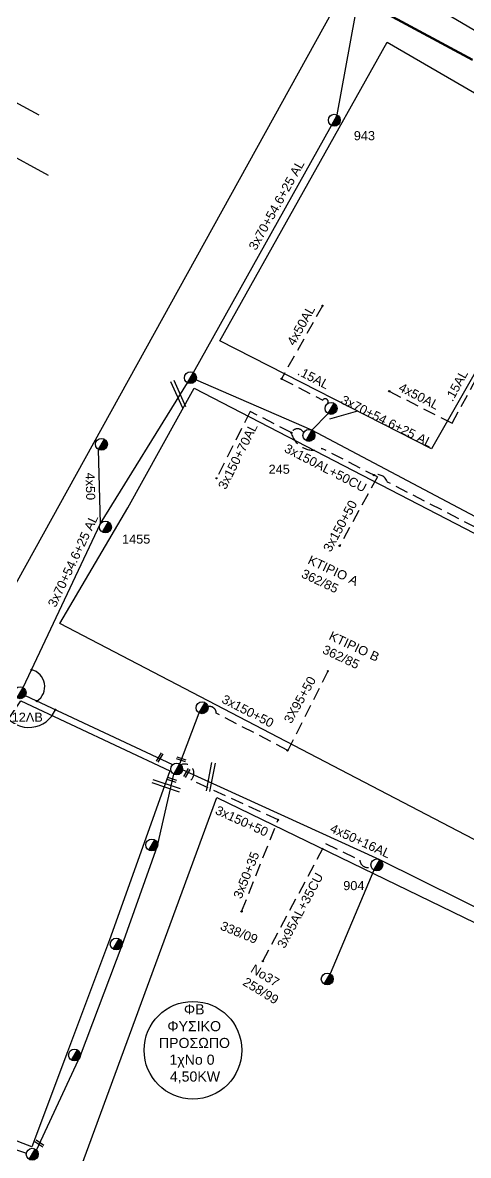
# Model space of a CAD drawing. Header units: millimetres. Extents: x 1020 to 3238, y 796 to 1818.
# Drawn here: x 1304.4 to 1392.6, y 1055 to 1279.4 of the extents above; entities that cross this region are included whole.
import ezdxf
from ezdxf.enums import TextEntityAlignment as Align

# ---------------------------------------------------------------- set-up
doc = ezdxf.new("R2010")
doc.units = ezdxf.units.MM
doc.linetypes.add('ACAD_ISO04W100', pattern=[30, 24, -3, 0, -3])
doc.linetypes.add('DASHED', pattern=[19.05, 12.7, -6.35])
for name, color, linetype, lineweight in [('.15AL', 7, 'DASHED', 30), ('3x150+50', 7, 'Continuous', 30), ('3x150+70AL', 7, 'DASHED', 30), ('3x150AL+50CU', 7, 'Continuous', 30), ('3x50+35', 7, 'Continuous', 30), ('3x70+54.6+25 AL', 7, 'SYN_LINE', 30), ('3x95AL+35CU', 7, 'Continuous', 30), ('4x50', 7, 'Continuous', 30), ('4x50+16AL', 7, 'Continuous', 30), ('4x50AL', 7, 'Continuous', 30), ('Υπόβαθρο ΔΕΗ', 7, 'Continuous', 30)]:
    doc.layers.add(name, color=color, linetype=linetype, lineweight=lineweight)
for name, color, linetype in [('text_kalodion', 7, 'Continuous'), ('Καλώδια ΧΤ   3x95+50 AL XLPE', 7, 'DASHED'), ('Μηχανική τομή', 7, 'Continuous'), ('Στύλος ΦΜ', 7, 'Continuous'), ('Στύλος ΦΜ @ 1', 7, 'Continuous'), ('Συνδέσεις', 7, 'Continuous'), ('Τομή', 7, 'Continuous')]:
    doc.layers.add(name, color=color, linetype=linetype)
doc.styles.add('arial', font='arial.ttf')
doc.styles.get("Standard").update_dxf_attribs({"font": 'arial.ttf'})
doc.linetypes.add('SYN_LINE', pattern='A,0.5,-0.0001,["/\\/\\/\\/",Standard,S=0.1,R=0,X=0,Y=-0.05],-0.25', length=0.7501)

# ---------------------------------------------------------------- blocks, each defined once
blk = doc.blocks.new('ΥΠΑΡΧΩΝ ΤΣΙΜΕΝΤΕΝΙΟΣ ΣΤΥΛΟΣ')
at = {"layer": 'Στύλος ΦΜ'}
blk.add_hatch(color=7, dxfattribs=at).paths.add_polyline_path([(-1.29, -2.28, 0.574793), (2.62, 0, 0.268822), (1.3, 2.27)])
at = {"layer": 'Στύλος ΦΜ', "color": 7}
blk.add_line((-1.29, -2.28), (1.3, 2.27), dxfattribs=at)
blk.add_circle((0, 0), 2.62, dxfattribs=at)
at = {"layer": 'Στύλος ΦΜ', "flags": 4}
for tag, p in [('ΑΡΙΘΜΟΣ', (-4.68, 8.05)), ('ΤΥΠΟΣ', (-4.91, 3.03))]:
    blk.add_attdef(tag, p, '', height=4, dxfattribs=at)
blk = doc.blocks.new('_ΣΥΝΔΕΣΗ')
at = {"layer": 'Συνδέσεις', "linetype": 'SYN_LINE', "ltscale": 40}
blk.add_hatch(color=256, dxfattribs=at).paths.add_polyline_path([(0.5, -0.01, 1), (-0.5, -0.01, 1)])
at = {"layer": 'Συνδέσεις'}
blk.add_circle((0, -0.01), 0.5, dxfattribs=at)
blk = doc.blocks.new('ΤΟΜΗ')
at = {"layer": 'Τομή', "ltscale": 40}
for p, q in [((-5.68, 0), (17.06, 0)), ((-5.68, -2.77), (17.06, -2.77))]:
    blk.add_line(p, q, dxfattribs=at)
blk = doc.blocks.new('ΜΗΧΑΝΙΚΗ ΤΟΜΗ')
at = {"layer": 'Μηχανική τομή', "ltscale": 40}
for p, q in [((-1.89, 0.78), (5.68, 0.78)), ((-1.89, -0.78), (5.68, -0.78))]:
    blk.add_line(p, q, dxfattribs=at)

msp = doc.modelspace()

# ---------------------------------------------------------------- linework, layer by layer
at = {"layer": '.15AL', "color": 5, "linetype": 'DASHED', "lineweight": -3, "ltscale": 0.2}
msp.add_lwpolyline([(1389.35, 1200.02), (1394.98, 1210.32, -0.580234), (1396.38, 1212.27, -118.575865)], format="xyb", dxfattribs=at)
at = {"layer": '.15AL', "color": 151, "linetype": 'DASHED', "lineweight": -3, "ltscale": 0.2}
msp.add_lwpolyline([(1355.6, 1208.84), (1363.76, 1204.62, -1.004775), (1364.72, 1203.9, -2.291928)], format="xyb", dxfattribs=at)
at = {"lineweight": -3, "ltscale": 0.2}
msp.add_circle((1338.08, 1075.82), 9.67, dxfattribs=at)
at = {"layer": '3x150+50', "color": 151, "linetype": 'DASHED', "lineweight": -3, "ltscale": 0.2}
msp.add_lwpolyline([(1374.57, 1189.39), (1367.11, 1175.76)], dxfattribs=at)
at = {"layer": '3x150+50', "color": 173, "linetype": 'DASHED', "lineweight": -3, "ltscale": 0.2}
msp.add_lwpolyline([(1354.94, 1121.46), (1337.68, 1129.34, 0.854794), (1335.71, 1132.36, -1.067189)], format="xyb", dxfattribs=at)
at = {"layer": '3x150+70AL', "color": 151, "linetype": 'DASHED', "lineweight": -3, "ltscale": 0.2}
msp.add_lwpolyline([(1349.39, 1202.35), (1342.74, 1189.11)], dxfattribs=at)
msp.add_lwpolyline([(1430.45, 1160.64, -0.481616), (1424.27, 1163.82), (1399.33, 1176.65, -0.721245), (1394.08, 1179.35), (1376.55, 1188.38, 0.409804), (1373.89, 1189.75)], format="xyb", dxfattribs=at)
at = {"layer": '3x150AL+50CU', "color": 151, "linetype": 'DASHED', "lineweight": -3, "ltscale": 0.2}
for points in [[(1374.57, 1189.39), (1363.6, 1195.04, -0.467519), (1357.54, 1198.16), (1349.39, 1202.35)], [(1357.54, 1198.16, -0.622929), (1359.99, 1198.16, -1.172811)]]:
    msp.add_lwpolyline(points, format="xyb", dxfattribs=at)
at = {"layer": '3x150AL+50CU', "color": 2, "linetype": 'DASHED', "lineweight": -3, "ltscale": 0.2}
msp.add_lwpolyline([(1356.84, 1135.19), (1342.69, 1142.62, 0.475324), (1341.05, 1143.87)], format="xyb", dxfattribs=at)
at = {"layer": '3x50+35', "color": 173, "linetype": 'DASHED', "lineweight": -3, "ltscale": 0.2}
msp.add_lwpolyline([(1347.7, 1103.32), (1354.94, 1121.46)], dxfattribs=at)
at = {"layer": '3x70+54.6+25 AL', "color": 5, "linetype": 'SYN_LINE', "lineweight": -3, "ltscale": 20}
for points in [[(1366.63, 1261.08), (1371.92, 1290)], [(1338.16, 1210.06), (1365.47, 1259.03)]]:
    msp.add_lwpolyline(points, dxfattribs=at)
at = {"layer": '3x70+54.6+25 AL', "color": 2, "linetype": 'SYN_LINE', "lineweight": -3, "ltscale": 20}
msp.add_lwpolyline([(1304.45, 1147.66), (1319.79, 1180.14), (1337, 1208.02)], dxfattribs=at)
at = {"layer": '3x70+54.6+25 AL', "color": 151, "linetype": 'SYN_LINE', "lineweight": -3, "ltscale": 5}
msp.add_lwpolyline([(1361.62, 1198.63), (1364.84, 1201.93)], dxfattribs=at)
at = {"layer": '3x70+54.6+25 AL', "color": 2, "linetype": 'SYN_LINE', "lineweight": -3, "ltscale": 10}
msp.add_lwpolyline([(1335.45, 1132.56), (1339.31, 1142.64)], dxfattribs=at)
at = {"layer": '3x70+54.6+25 AL', "color": 173, "linetype": 'SYN_LINE', "lineweight": -3, "ltscale": 20}
msp.add_lwpolyline([(1307.1, 1056.05), (1315.8, 1074.76), (1324.06, 1096.66), (1331.09, 1116.31), (1334.28, 1130.51)], dxfattribs=at)
at = {"layer": '3x70+54.6+25 AL', "color": 1, "linetype": 'SYN_LINE', "lineweight": -3, "ltscale": 20}
msp.add_lwpolyline([(1373.89, 1111.5), (1365.24, 1090.95)], dxfattribs=at)
at = {"layer": '3x95AL+35CU', "color": 1, "linetype": 'DASHED', "lineweight": -3, "ltscale": 0.2}
msp.add_lwpolyline([(1351.9, 1093.48), (1364.32, 1116.79), (1371.11, 1113.49, 0.556202), (1373.34, 1112.21, -198.441623)], format="xyb", dxfattribs=at)
at = {"layer": '4x50', "color": 2, "linetype": 'SYN_LINE', "lineweight": -3, "ltscale": 15}
msp.add_lwpolyline([(1319.79, 1180.14), (1319.38, 1194.83)], dxfattribs=at)
at = {"layer": '4x50+16AL', "color": 5, "lineweight": -3, "ltscale": 0.2}
for points in [[(1372.85, 1290.32), (1402.43, 1272.79), (1417.76, 1265.72)], [(1462.22, 1145.09), (1428.37, 1164.19), (1397.39, 1179.73), (1361.62, 1198.63), (1338.67, 1208.59)]]:
    msp.add_lwpolyline(points, dxfattribs=at)
at = {"layer": '4x50+16AL', "color": 2, "lineweight": -3, "ltscale": 0.2}
msp.add_lwpolyline([(1304.89, 1146.07), (1334.05, 1132.39)], dxfattribs=at)
at = {"layer": '4x50+16AL', "color": 1, "lineweight": -3, "ltscale": 0.2}
msp.add_lwpolyline([(1431.79, 1084.16), (1407.63, 1097.38), (1375.06, 1113.55), (1336.03, 1131.39)], dxfattribs=at)
at = {"layer": '4x50+16AL', "color": 173, "lineweight": -3, "ltscale": 0.2}
msp.add_lwpolyline([(1266.69, 1070.4), (1279, 1064.01), (1305.11, 1055.43)], dxfattribs=at)
at = {"layer": '4x50AL', "color": 151, "linetype": 'DASHED', "lineweight": -3, "ltscale": 0.2}
msp.add_lwpolyline([(1363.72, 1223.3), (1355.6, 1208.84)], dxfattribs=at)
at = {"layer": '4x50AL', "color": 5, "linetype": 'DASHED', "lineweight": -3, "ltscale": 0.2}
msp.add_lwpolyline([(1376.92, 1206.36), (1389.35, 1200.02)], dxfattribs=at)
at = {"layer": 'Καλώδια ΧΤ   3x95+50 AL XLPE', "color": 2, "linetype": 'DASHED', "lineweight": -3, "ltscale": 0.2}
msp.add_lwpolyline([(1364.78, 1150.9), (1356.84, 1135.19)], dxfattribs=at)
at = {"layer": 'Υπόβαθρο ΔΕΗ', "color": 1, "linetype": 'ACAD_ISO04W100', "lineweight": 50, "ltscale": 2}
msp.add_lwpolyline([(2897.66, 1801.46), (2899.37, 1753.84), (2811.49, 1635.31), (2792.55, 1614.57), (2757.37, 1549.51), (2665.72, 1495.01), (2560.71, 1451.54), (2481.37, 1390.44), (2388.44, 1347.03), (2262.24, 1330.19), (2197.17, 1327.65), (2179.45, 1318.84), (2139.09, 1283.92), (2119.89, 1261.32), (2078.79, 1160.44), (2035.44, 1084.11), (1936.96, 1112.27), (1734.05, 1208.64), (1538.56, 1301.42), (1499.15, 1214.88), (1220.66, 1365.27), (1101.95, 1134.49), (1047.96, 1156.8)], dxfattribs=at)
at = {"layer": 'Υπόβαθρο ΔΕΗ', "color": 7, "lineweight": -3}
for points in [[(1229.81, 1355.55), (1209.38, 1314.33), (1307.57, 1261.09)], [(1229.81, 1355.55), (1365.79, 1281.76), (1301.54, 1165.62), (1249.02, 1194.04), (1264.21, 1220.87)], [(1256.71, 1223.86), (1242.6, 1197.78), (1228.35, 1205.9), (1263.49, 1274.27), (1309.44, 1249.15)], [(1370.64, 1202.4), (1365.07, 1200.8)], [(1304.02, 1145.03), (1333.47, 1131.15), (1327.4, 1114.12), (1321.57, 1097.72), (1313.23, 1075.53), (1306.16, 1056.7), (1280.98, 1066.37), (1257.48, 1076.42), (1304.02, 1145.03)], [(1315.85, 1052.37), (1342.81, 1125.86), (1396.11, 1099.97), (1430.65, 1082.75), (1422.3, 1060.11), (1413.49, 1036.23), (1405.63, 1014.91), (1315.85, 1052.37)]]:
    msp.add_lwpolyline(points, dxfattribs=at)
for points in [[(1385.26, 1194.92), (1343.39, 1216.34), (1376.53, 1275.49), (1417.69, 1251.59)], [(1338.33, 1206.95), (1408.54, 1170.58), (1460.66, 1143.97), (1436.88, 1095.05), (1311.76, 1160.32), (1325.19, 1183.28)]]:
    msp.add_lwpolyline(points, close=True, dxfattribs=at)
at = {"layer": 'Υπόβαθρο ΔΕΗ', "lineweight": -3}
for centre, radius, start, end in [((1305.32, 1147.86), 3.43, 303.2097, 76.5089), ((1305.6, 1145.43), 5.67, 214.3341, 337.6369)]:
    msp.add_arc(centre, radius, start, end, dxfattribs=at)

# ---------------------------------------------------------------- block references
at = {"layer": 'Μηχανική τομή', "lineweight": -3, "xscale": 0.2499999999999677, "yscale": 0.2499999999999677, "zscale": 0.2499999999999677}
for p, rotation in [((1331.69, 1134.21), 239.1810830623644), ((1336.23, 1133.26), 161.4527139977388), ((1337.08, 1131.15), 239.1810830623644), ((1334.4, 1129.19), 161.4527139977388), ((1308.07, 1057.03), 145.0153048089944)]:
    msp.add_blockref('ΜΗΧΑΝΙΚΗ ΤΟΜΗ', p, dxfattribs=dict(at, rotation=rotation))
at = {"layer": 'Στύλος ΦΜ @ 1', "lineweight": -3, "ltscale": 40}
ref = msp.add_blockref('ΥΠΑΡΧΩΝ ΤΣΙΜΕΝΤΕΝΙΟΣ ΣΤΥΛΟΣ', (1366.05, 1260.05), dxfattribs=dict(at, xscale=0.4499999999998083, yscale=0.4499999999998083, zscale=0.4499999999998083))
ref.add_attrib('ΤΥΠΟΣ', '943', (1369.91, 1256.08), dxfattribs={"layer": 'Στύλος ΦΜ', "height": 1.8, "flags": 4})
at = {"layer": 'Στύλος ΦΜ @ 1', "lineweight": -3, "ltscale": 40, "xscale": 0.4499999999998083, "yscale": 0.4499999999998083, "zscale": 0.4499999999998083}
for p in [(1337.58, 1209.04), (1365.42, 1202.96), (1319.96, 1195.85), (1339.89, 1143.66), (1334.86, 1131.53), (1329.93, 1116.48), (1322.89, 1096.86), (1364.65, 1089.93), (1314.63, 1074.87), (1306.27, 1055.22)]:
    msp.add_blockref('ΥΠΑΡΧΩΝ ΤΣΙΜΕΝΤΕΝΙΟΣ ΣΤΥΛΟΣ', p, dxfattribs=at)
at = {"layer": 'Στύλος ΦΜ @ 1', "lineweight": -3, "ltscale": 40}
ref = msp.add_blockref('ΥΠΑΡΧΩΝ ΤΣΙΜΕΝΤΕΝΙΟΣ ΣΤΥΛΟΣ', (1361.03, 1197.61), dxfattribs=dict(at, xscale=0.4499999999998083, yscale=0.4499999999998083, zscale=0.4499999999998083))
ref.add_attrib('ΤΥΠΟΣ', '245', (1353.05, 1190.01), dxfattribs={"layer": 'Στύλος ΦΜ', "height": 1.8, "flags": 4})
ref = msp.add_blockref('ΥΠΑΡΧΩΝ ΤΣΙΜΕΝΤΕΝΙΟΣ ΣΤΥΛΟΣ', (1320.75, 1179.46), dxfattribs=dict(at, xscale=0.4499999999998084, yscale=0.4499999999998084, zscale=0.4499999999998084))
ref.add_attrib('ΤΥΠΟΣ', '1455', (1324.04, 1176.17), dxfattribs={"layer": 'Στύλος ΦΜ', "height": 1.8, "flags": 4})
ref = msp.add_blockref('ΥΠΑΡΧΩΝ ΤΣΙΜΕΝΤΕΝΙΟΣ ΣΤΥΛΟΣ', (1303.86, 1146.64), dxfattribs=dict(at, xscale=0.4499999999998083, yscale=0.4499999999998083, zscale=0.4499999999998083))
ref.add_attrib('ΑΡΙΘΜΟΣ', '12ΛΒ', (1302.2, 1140.89), dxfattribs={"layer": 'Στύλος ΦΜ', "height": 1.8, "flags": 4})
ref = msp.add_blockref('ΥΠΑΡΧΩΝ ΤΣΙΜΕΝΤΕΝΙΟΣ ΣΤΥΛΟΣ', (1374.47, 1112.53), dxfattribs=dict(at, xscale=0.4499999999998083, yscale=0.4499999999998083, zscale=0.4499999999998083))
ref.add_attrib('ΤΥΠΟΣ', '904', (1367.82, 1107.53), dxfattribs={"layer": 'Στύλος ΦΜ', "height": 1.8, "flags": 4})
at = {"layer": 'Συνδέσεις', "lineweight": -3, "xscale": 0.25, "yscale": 0.25, "zscale": 0.25}
for p in [(1363.72, 1223.3), (1355.6, 1208.83), (1376.92, 1206.36), (1357.54, 1198.16), (1342.74, 1189.11), (1373.89, 1189.75), (1367.11, 1175.76), (1306.12, 1151.2), (1364.78, 1150.91), (1307.2, 1144.99), (1310.85, 1143.28), (1356.79, 1135.21), (1354.94, 1121.47), (1347.7, 1103.33), (1351.9, 1093.49)]:
    msp.add_blockref('_ΣΥΝΔΕΣΗ', p, dxfattribs=at)
at = {"layer": 'Τομή', "lineweight": -3, "xscale": 0.2499999999999995, "yscale": 0.2499999999999995, "zscale": 0.2499999999999995}
for p, rotation in [((1335.47, 1204.31), 114.1999592731534), ((1341.02, 1128.63), 78.99189222347957), ((1334.04, 1127.4), 161.4055176877197)]:
    msp.add_blockref('ΤΟΜΗ', p, dxfattribs=dict(at, rotation=rotation))

# ---------------------------------------------------------------- texts
at = {"layer": 'text_kalodion', "linetype": 'Continuous', "lineweight": -3, "ltscale": 0.2}
for s, rotation, p in [('3x70+54.6+25 AL', 60.8571, (1354.6, 1243.24)), ('4x50AL', 60.6996, (1359.45, 1219.39)), ('.15AL', 332.6996, (1361.93, 1209.01)), ('.15AL', 61.3707, (1390.23, 1207.48)), ('4x50AL', 333.0053, (1382.81, 1205.38)), ('3x70+54.6+25 AL', 333.501, (1376.46, 1200.42)), ('3x150+70AL', 63.3071, (1346.95, 1193.49)), ('3x150AL+50CU', 332.7685, (1364.32, 1191.16)), ('4x50', 271.5804, (1317.78, 1187.52)), ('3x150+50', 61.3111, (1367.2, 1179.67)), ('3x70+54.6+25 AL', 64.7232, (1314.32, 1172.77)), ('3X95+50', 60.627, (1359.23, 1145.23)), ('3x150+50', 332.7692, (1348.94, 1143.02)), ('3x150+50', 335.4699, (1347.76, 1121.22)), ('4x50+16AL', 335.4384, (1371.21, 1117.29)), ('3x50+35', 68.2427, (1348.63, 1110.52)), ('3x95AL+35CU', 61.9574, (1359.29, 1103.51))]:
    msp.add_text(s, height=1.8, rotation=rotation, dxfattribs=at).set_placement(p, align=Align.MIDDLE_CENTER)
at = {"layer": 'Υπόβαθρο ΔΕΗ', "lineweight": -3, "char_height": 1.8, "attachment_point": 1, "style": 'arial'}
for s, insert, width, rotation in [('ΚΤΙΡΙΟ A\\P362/85', (1361.41, 1173.92), 11.5737, 334.7887), ('ΚΤΙΡΙΟ Β\\P362/85', (1365.58, 1158.89), 11.5737, 334.7887), ('338/09', (1344.01, 1101.45), 9.1232, 337.5832), ('No37\\P258/99', (1350.26, 1092.95), 9.1232, 328.6191)]:
    msp.add_mtext(s, dxfattribs=dict(at, insert=insert, width=width, rotation=rotation))
at = {"layer": 'Υπόβαθρο ΔΕΗ', "lineweight": -3, "char_height": 2, "width": 17.2548, "attachment_point": 1}
for s, insert in [('{\\W8.64836; }ΦΒ \\P{\\W4.42067; }ΦΥΣΙΚΟ \\P{\\W2.28183; }ΠΡΟΣΩΠΟ', (1329.57, 1084.93)), ('{\\W5.64925; }1χΝο 0\\P{\\W5.75643; }4,50KW', (1329.04, 1074.95))]:
    msp.add_mtext(s, dxfattribs=dict(at, insert=insert))

doc.saveas('drawing.dxf')
